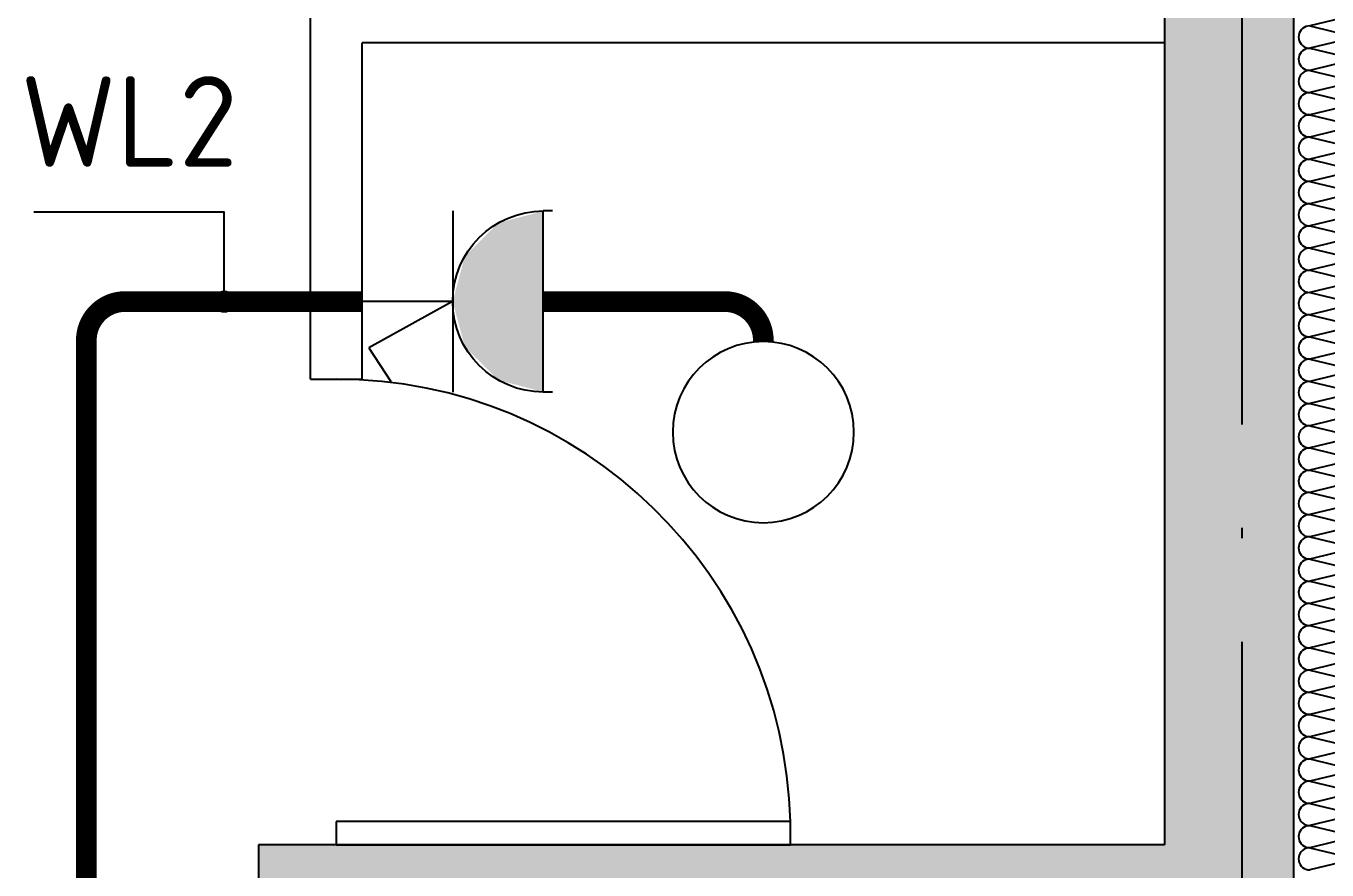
# Model space of a CAD drawing. Extents: x 1129508 to 1196731, y 2982646 to 3009272.
# Drawn here: x 1160469 to 1162982, y 2996265 to 2997896 of the extents above; entities that cross this region are included whole.
import ezdxf
from ezdxf.enums import TextEntityAlignment as Align

# ---------------------------------------------------------------- set-up
doc = ezdxf.new("R2010")
doc.units = 0
doc.header["$LTSCALE"] = 1000
doc.linetypes.add('DOTE', pattern=[2.42, 2, -0.2, 0.02, -0.2])
for name, color, linetype in [('COLUMN', 2, 'Continuous'), ('DIM-照明', 7, 'Continuous'), ('DOTE', 8, 'DOTE'), ('E-LINE', 83, 'Continuous'), ('EQUIP-插座', 3, 'Continuous'), ('EQUIP-照明', 3, 'Continuous'), ('PUB_HATCH', 8, 'Continuous'), ('WALL', 2, 'Continuous'), ('WINDOW', 4, 'Continuous'), ('WIRE-照明', 1, 'Continuous')]:
    doc.layers.add(name, color=color, linetype=linetype)
doc.styles.add('_TEL_DIM', font='SIMPLEX', dxfattribs={"width": 0.8, "height": 3.5, "bigfont": 'HZTXT'})
doc.styles.add('CADReader_TextStyle', font='tssdeng.shx', dxfattribs={"height": 0.2, "bigfont": 'gbcbig.shx'})
doc.styles.get("Standard").update_dxf_attribs({"font": 'simplex.shx', "bigfont": 'gbcbig.shx'})

# ---------------------------------------------------------------- blocks, each defined once
blk = doc.blocks.new('$equip$00001147')
blk.add_circle((0, 0), 0.5)
at = {"flags": 9}
blk.add_attdef('A', (0, 0), '', height=0.00002, dxfattribs=at)
blk = doc.blocks.new('$equip_U$00000132(PC-202208021735)')
for p, q in [((-0.5, 1.05), (-0.5, 1)), ((0.5, 1.05), (0.5, 1)), ((-0.5, 1), (0.5, 1)), ((0.5, 0.5), (-0.5, 0.5)), ((0, 0.4995), (-0.2551, 0.0369)), ((0, 0.5), (0, 0)), ((-0.2551, 0.0369), (-0.4414, 0.1579))]:
    blk.add_line(p, q)
blk.add_arc((0, 1), 0.5, 180, 0)
for points in [[(0.433, 0.75), (-0.433, 0.75), (0.5, 1), (-0.5, 1)], [(0.25, 0.567), (-0.25, 0.567), (0.433, 0.75), (-0.433, 0.75)], [(0, 0.5), (0, 0.5), (0.25, 0.567), (-0.25, 0.567)]]:
    blk.add_solid(points)
at = {"color": 7, "style": '_TEL_DIM', "flags": 1}
for tag in ['REMARK', 'A']:
    blk.add_attdef(tag, text='', height=0.0000286, dxfattribs=at).set_placement((0, 0), align=Align.MIDDLE_CENTER)
blk = doc.blocks.new('21325465')
at = {"layer": 'DOTE'}
blk.add_line((6302763.1, 288090.3), (6302763.1, 305116.2), dxfattribs=at)
blk = doc.blocks.new('SIPIN1-1-1')
at = {"layer": 'PUB_HATCH'}
h = blk.add_hatch(dxfattribs=at)
h.set_pattern_fill('钢筋混凝土', color=256, scale=50, style=0, pattern_type=2)
h.set_pattern_definition([(45, (0, 0), (-88.3883476, 88.3883476), []), (50, (0, 0), (358.63009, -31.376067), [37.5, -412.5]), (355, (0, 0), (-69.375667, 376.096067), [30, -330]), (100.4514, (29.9, -2.6), (289.25469, 344.71977), [31.870095, -350.571056]), (46.1842, (0, 100), (533.620524, -82.75951), [56.25, -618.75]), (96.6356, (44.47, 93.1), (467.33135, 487.05894), [47.80514, -525.8565]), (351.1842, (0, 100), (467.33097, 487.0593), [45, -495]), (21, (50, 75), (298.453526, -201.309445), [37.5, -412.5]), (326, (50, 75), (121.657666, 362.57502), [30, -330]), (71.4514, (74.87, 58.22), (420.111314, 161.26525), [31.870095, -350.571056]), (37.5, (0, 0), (6.0799277, 166.446927), [0, -326, 0, -335, 0, -331.25]), (7.5, (0, 0), (131.534769, 197.205856), [0, -191, 0, -318.5, 0, -126.25]), (-32.5, (-111.5, 0), (266.911218, -11.277436), [0, -125, 0, -390, 0, -517.5]), (-42.5, (-161.5, 0), (291.593085, 50.052491), [0, -162.5, 0, -259, 0, -367.5])])
h.paths.add_polyline_path([(-274422.7, 2626285.8), (-274422.7, 2623736.1), (-278022.7, 2623736.1), (-278022.7, 2627686.1), (-278222.7, 2627686.1), (-278222.7, 2625036.1), (-281022.7, 2625036.1), (-281022.7, 2628486.1), (-279222.7, 2628486.1), (-279222.7, 2628686.1), (-283022.7, 2628686.1), (-283022.7, 2628486.1), (-281222.7, 2628486.1), (-281222.7, 2625036.1), (-284022.7, 2625036.1), (-284022.7, 2627686.1), (-284222.7, 2627686.1), (-284222.7, 2623736.1), (-287822.7, 2623736.1), (-287822.7, 2626285.8), (-288022.7, 2626285.8), (-288022.7, 2623736.1), (-291622.7, 2623736.1), (-291622.7, 2627086.1), (-291822.7, 2627086.1), (-291822.7, 2625036.1), (-294572.7, 2625036.1), (-294572.7, 2628486.1), (-292822.7, 2628486.1), (-292822.7, 2628686.1), (-294572.7, 2628686.1), (-294572.7, 2630686.1), (-292822.7, 2630686.1), (-292822.7, 2630886.1), (-294572.7, 2630886.1), (-294572.7, 2633336.1), (-294122.7, 2633336.1), (-294122.7, 2633586.1), (-294822.7, 2633586.1), (-294822.7, 2624786.1), (-291872.7, 2624786.1), (-291872.7, 2623486.1), (-283972.7, 2623486.1), (-283972.7, 2624786.1), (-278272.7, 2624786.1), (-278272.7, 2623486.1), (-270372.7, 2623486.1), (-270372.7, 2624786.1), (-267422.7, 2624786.1), (-267422.7, 2633586.1), (-268122.7, 2633586.1), (-268122.7, 2633336.1), (-267672.7, 2633336.1), (-267672.7, 2630886.1), (-269422.7, 2630886.1), (-269422.7, 2630686.1), (-267672.7, 2630686.1), (-267672.7, 2628686.1), (-269422.7, 2628686.1), (-269422.7, 2628486.1), (-267672.7, 2628486.1), (-267672.7, 2625036.1), (-270422.7, 2625036.1), (-270422.7, 2627086.1), (-270622.7, 2627086.1), (-270622.7, 2623736.1), (-274222.7, 2623736.1), (-274222.7, 2626285.8)], flags=0)
at = {"layer": 'COLUMN'}
for points in [[(-267422.7, 2624786.1), (-267422.7, 2633586.1)], [(-267672.7, 2633336.1), (-267672.7, 2630886.1)], [(-267672.7, 2630886.1), (-269422.7, 2630886.1)], [(-269422.7, 2630886.1), (-269422.7, 2630686.1)]]:
    blk.add_lwpolyline(points, dxfattribs=at)
at = {"layer": 'E-LINE', "linetype": 'Continuous'}
for points in [[(-267303.2, 2632489.9), (-267392.4, 2632468.5), (-267303.2, 2632447), (-267392.4, 2632425.6), (-267303.2, 2632404.1), (-267392.4, 2632382.6), (-267303.2, 2632361.2), (-267392.4, 2632339.7), (-267303.2, 2632318.3), (-267392.4, 2632296.8), (-267303.2, 2632275.3), (-267392.4, 2632253.9), (-267303.2, 2632232.4), (-267392.4, 2632211), (-267303.2, 2632189.5), (-267392.4, 2632168.1), (-267303.2, 2632146.6), (-267392.4, 2632125.1), (-267303.2, 2632103.7), (-267392.4, 2632082.2), (-267303.2, 2632060.8), (-267392.4, 2632039.3), (-267303.2, 2632017.8), (-267392.4, 2631996.4), (-267303.2, 2631974.9), (-267392.4, 2631953.5), (-267303.2, 2631932), (-267392.4, 2631910.5), (-267303.2, 2631889.1), (-267392.4, 2631867.6), (-267303.2, 2631846.2), (-267392.4, 2631824.7), (-267303.2, 2631803.2), (-267392.4, 2631781.8), (-267303.2, 2631760.3), (-267392.4, 2631738.9), (-267303.2, 2631717.4), (-267392.4, 2631695.9), (-267303.2, 2631674.5), (-267392.4, 2631653), (-267303.2, 2631631.6), (-267392.4, 2631610.1), (-267303.2, 2631588.7), (-267392.4, 2631567.2), (-267303.2, 2631545.7), (-267392.4, 2631524.3), (-267303.2, 2631502.8), (-267392.4, 2631481.4), (-267303.2, 2631459.9), (-267392.4, 2631438.4), (-267303.2, 2631417), (-267392.4, 2631395.5), (-267303.2, 2631374.1), (-267392.4, 2631352.6), (-267303.2, 2631331.1), (-267392.4, 2631309.7), (-267303.2, 2631288.2), (-267392.4, 2631266.8), (-267303.2, 2631245.3), (-267392.4, 2631223.8), (-267303.2, 2631202.4), (-267392.4, 2631180.9), (-267303.2, 2631159.5), (-267392.4, 2631138), (-267303.2, 2631116.5), (-267392.4, 2631095.1), (-267303.2, 2631073.6), (-267392.4, 2631052.2), (-267303.2, 2631030.7), (-267392.4, 2631009.3), (-267303.2, 2630987.8), (-267392.4, 2630966.3), (-267303.2, 2630944.9), (-267392.4, 2630923.4), (-267303.2, 2630902), (-267392.4, 2630880.5), (-267303.2, 2630859), (-267392.4, 2630837.6)], [(-267392.4, 2632468.5), (-267396.1, 2632468.2), (-267399.7, 2632467.2), (-267403, 2632465.6), (-267406.1, 2632463.5), (-267408.7, 2632460.8), (-267410.9, 2632457.8), (-267412.5, 2632454.4), (-267413.4, 2632450.7), (-267413.7, 2632447), (-267413.4, 2632443.3), (-267412.5, 2632439.7), (-267410.9, 2632436.3), (-267408.7, 2632433.2), (-267406.1, 2632430.6), (-267403, 2632428.4), (-267399.7, 2632426.9), (-267396.1, 2632425.9), (-267392.4, 2632425.6)], [(-267392.4, 2632425.6), (-267396.1, 2632425.2), (-267399.7, 2632424.3), (-267403, 2632422.7), (-267406.1, 2632420.5), (-267408.7, 2632417.9), (-267410.9, 2632414.8), (-267412.5, 2632411.4), (-267413.4, 2632407.8), (-267413.7, 2632404.1), (-267413.4, 2632400.4), (-267412.5, 2632396.8), (-267410.9, 2632393.4), (-267408.7, 2632390.3), (-267406.1, 2632387.7), (-267403, 2632385.5), (-267399.7, 2632383.9), (-267396.1, 2632383), (-267392.4, 2632382.6)], [(-267392.4, 2632382.6), (-267396.1, 2632382.3), (-267399.7, 2632381.3), (-267403, 2632379.8), (-267406.1, 2632377.6), (-267408.7, 2632375), (-267410.9, 2632371.9), (-267412.5, 2632368.5), (-267413.4, 2632364.9), (-267413.7, 2632361.2), (-267413.4, 2632357.5), (-267412.5, 2632353.8), (-267410.9, 2632350.5), (-267408.7, 2632347.4), (-267406.1, 2632344.7), (-267403, 2632342.6), (-267399.7, 2632341), (-267396.1, 2632340.1), (-267392.4, 2632339.7)], [(-267392.4, 2632339.7), (-267396.1, 2632339.4), (-267399.7, 2632338.4), (-267403, 2632336.8), (-267406.1, 2632334.7), (-267408.7, 2632332.1), (-267410.9, 2632329), (-267412.5, 2632325.6), (-267413.4, 2632322), (-267413.7, 2632318.3), (-267413.4, 2632314.5), (-267412.5, 2632310.9), (-267410.9, 2632307.5), (-267408.7, 2632304.5), (-267406.1, 2632301.8), (-267403, 2632299.7), (-267399.7, 2632298.1), (-267396.1, 2632297.1), (-267392.4, 2632296.8)], [(-267392.4, 2632296.8), (-267396.1, 2632296.5), (-267399.7, 2632295.5), (-267403, 2632293.9), (-267406.1, 2632291.8), (-267408.7, 2632289.1), (-267410.9, 2632286.1), (-267412.5, 2632282.7), (-267413.4, 2632279.1), (-267413.7, 2632275.3), (-267413.4, 2632271.6), (-267412.5, 2632268), (-267410.9, 2632264.6), (-267408.7, 2632261.6), (-267406.1, 2632258.9), (-267403, 2632256.8), (-267399.7, 2632255.2), (-267396.1, 2632254.2), (-267392.4, 2632253.9)], [(-267392.4, 2632253.9), (-267396.1, 2632253.6), (-267399.7, 2632252.6), (-267403, 2632251), (-267406.1, 2632248.9), (-267408.7, 2632246.2), (-267410.9, 2632243.2), (-267412.5, 2632239.8), (-267413.4, 2632236.2), (-267413.7, 2632232.4), (-267413.4, 2632228.7), (-267412.5, 2632225.1), (-267410.9, 2632221.7), (-267408.7, 2632218.6), (-267406.1, 2632216), (-267403, 2632213.8), (-267399.7, 2632212.3), (-267396.1, 2632211.3), (-267392.4, 2632211)], [(-267392.4, 2632211), (-267396.1, 2632210.6), (-267399.7, 2632209.7), (-267403, 2632208.1), (-267406.1, 2632205.9), (-267408.7, 2632203.3), (-267410.9, 2632200.2), (-267412.5, 2632196.8), (-267413.4, 2632193.2), (-267413.7, 2632189.5), (-267413.4, 2632185.8), (-267412.5, 2632182.2), (-267410.9, 2632178.8), (-267408.7, 2632175.7), (-267406.1, 2632173.1), (-267403, 2632170.9), (-267399.7, 2632169.3), (-267396.1, 2632168.4), (-267392.4, 2632168.1)], [(-267392.4, 2632168.1), (-267396.1, 2632167.7), (-267399.7, 2632166.8), (-267403, 2632165.2), (-267406.1, 2632163), (-267408.7, 2632160.4), (-267410.9, 2632157.3), (-267412.5, 2632153.9), (-267413.4, 2632150.3), (-267413.7, 2632146.6), (-267413.4, 2632142.9), (-267412.5, 2632139.3), (-267410.9, 2632135.9), (-267408.7, 2632132.8), (-267406.1, 2632130.2), (-267403, 2632128), (-267399.7, 2632126.4), (-267396.1, 2632125.5), (-267392.4, 2632125.1)], [(-267392.4, 2632125.1), (-267396.1, 2632124.8), (-267399.7, 2632123.8), (-267403, 2632122.3), (-267406.1, 2632120.1), (-267408.7, 2632117.5), (-267410.9, 2632114.4), (-267412.5, 2632111), (-267413.4, 2632107.4), (-267413.7, 2632103.7), (-267413.4, 2632099.9), (-267412.5, 2632096.3), (-267410.9, 2632092.9), (-267408.7, 2632089.9), (-267406.1, 2632087.2), (-267403, 2632085.1), (-267399.7, 2632083.5), (-267396.1, 2632082.5), (-267392.4, 2632082.2)], [(-267392.4, 2632082.2), (-267396.1, 2632081.9), (-267399.7, 2632080.9), (-267403, 2632079.3), (-267406.1, 2632077.2), (-267408.7, 2632074.5), (-267410.9, 2632071.5), (-267412.5, 2632068.1), (-267413.4, 2632064.5), (-267413.7, 2632060.8), (-267413.4, 2632057), (-267412.5, 2632053.4), (-267410.9, 2632050), (-267408.7, 2632047), (-267406.1, 2632044.3), (-267403, 2632042.2), (-267399.7, 2632040.6), (-267396.1, 2632039.6), (-267392.4, 2632039.3)], [(-267392.4, 2632039.3), (-267396.1, 2632039), (-267399.7, 2632038), (-267403, 2632036.4), (-267406.1, 2632034.3), (-267408.7, 2632031.6), (-267410.9, 2632028.6), (-267412.5, 2632025.2), (-267413.4, 2632021.6), (-267413.7, 2632017.8), (-267413.4, 2632014.1), (-267412.5, 2632010.5), (-267410.9, 2632007.1), (-267408.7, 2632004), (-267406.1, 2632001.4), (-267403, 2631999.3), (-267399.7, 2631997.7), (-267396.1, 2631996.7), (-267392.4, 2631996.4)], [(-267392.4, 2631996.4), (-267396.1, 2631996.1), (-267399.7, 2631995.1), (-267403, 2631993.5), (-267406.1, 2631991.4), (-267408.7, 2631988.7), (-267410.9, 2631985.6), (-267412.5, 2631982.3), (-267413.4, 2631978.6), (-267413.7, 2631974.9), (-267413.4, 2631971.2), (-267412.5, 2631967.6), (-267410.9, 2631964.2), (-267408.7, 2631961.1), (-267406.1, 2631958.5), (-267403, 2631956.3), (-267399.7, 2631954.8), (-267396.1, 2631953.8), (-267392.4, 2631953.5)], [(-267392.4, 2631953.5), (-267396.1, 2631953.1), (-267399.7, 2631952.2), (-267403, 2631950.6), (-267406.1, 2631948.4), (-267408.7, 2631945.8), (-267410.9, 2631942.7), (-267412.5, 2631939.3), (-267413.4, 2631935.7), (-267413.7, 2631932), (-267413.4, 2631928.3), (-267412.5, 2631924.7), (-267410.9, 2631921.3), (-267408.7, 2631918.2), (-267406.1, 2631915.6), (-267403, 2631913.4), (-267399.7, 2631911.8), (-267396.1, 2631910.9), (-267392.4, 2631910.5)], [(-267392.4, 2631910.5), (-267396.1, 2631910.2), (-267399.7, 2631909.2), (-267403, 2631907.7), (-267406.1, 2631905.5), (-267408.7, 2631902.9), (-267410.9, 2631899.8), (-267412.5, 2631896.4), (-267413.4, 2631892.8), (-267413.7, 2631889.1), (-267413.4, 2631885.4), (-267412.5, 2631881.7), (-267410.9, 2631878.4), (-267408.7, 2631875.3), (-267406.1, 2631872.6), (-267403, 2631870.5), (-267399.7, 2631868.9), (-267396.1, 2631867.9), (-267392.4, 2631867.6)], [(-267392.4, 2631867.6), (-267396.1, 2631867.3), (-267399.7, 2631866.3), (-267403, 2631864.7), (-267406.1, 2631862.6), (-267408.7, 2631860), (-267410.9, 2631856.9), (-267412.5, 2631853.5), (-267413.4, 2631849.9), (-267413.7, 2631846.2), (-267413.4, 2631842.4), (-267412.5, 2631838.8), (-267410.9, 2631835.4), (-267408.7, 2631832.4), (-267406.1, 2631829.7), (-267403, 2631827.6), (-267399.7, 2631826), (-267396.1, 2631825), (-267392.4, 2631824.7)], [(-267392.4, 2631824.7), (-267396.1, 2631824.4), (-267399.7, 2631823.4), (-267403, 2631821.8), (-267406.1, 2631819.7), (-267408.7, 2631817), (-267410.9, 2631814), (-267412.5, 2631810.6), (-267413.4, 2631807), (-267413.7, 2631803.2), (-267413.4, 2631799.5), (-267412.5, 2631795.9), (-267410.9, 2631792.5), (-267408.7, 2631789.5), (-267406.1, 2631786.8), (-267403, 2631784.7), (-267399.7, 2631783.1), (-267396.1, 2631782.1), (-267392.4, 2631781.8)], [(-267392.4, 2631781.8), (-267396.1, 2631781.5), (-267399.7, 2631780.5), (-267403, 2631778.9), (-267406.1, 2631776.8), (-267408.7, 2631774.1), (-267410.9, 2631771.1), (-267412.5, 2631767.7), (-267413.4, 2631764.1), (-267413.7, 2631760.3), (-267413.4, 2631756.6), (-267412.5, 2631753), (-267410.9, 2631749.6), (-267408.7, 2631746.5), (-267406.1, 2631743.9), (-267403, 2631741.7), (-267399.7, 2631740.2), (-267396.1, 2631739.2), (-267392.4, 2631738.9)], [(-267392.4, 2631738.9), (-267396.1, 2631738.5), (-267399.7, 2631737.6), (-267403, 2631736), (-267406.1, 2631733.8), (-267408.7, 2631731.2), (-267410.9, 2631728.1), (-267412.5, 2631724.7), (-267413.4, 2631721.1), (-267413.7, 2631717.4), (-267413.4, 2631713.7), (-267412.5, 2631710.1), (-267410.9, 2631706.7), (-267408.7, 2631703.6), (-267406.1, 2631701), (-267403, 2631698.8), (-267399.7, 2631697.2), (-267396.1, 2631696.3), (-267392.4, 2631695.9)], [(-267392.4, 2631695.9), (-267396.1, 2631695.6), (-267399.7, 2631694.7), (-267403, 2631693.1), (-267406.1, 2631690.9), (-267408.7, 2631688.3), (-267410.9, 2631685.2), (-267412.5, 2631681.8), (-267413.4, 2631678.2), (-267413.7, 2631674.5), (-267413.4, 2631670.8), (-267412.5, 2631667.1), (-267410.9, 2631663.8), (-267408.7, 2631660.7), (-267406.1, 2631658), (-267403, 2631655.9), (-267399.7, 2631654.3), (-267396.1, 2631653.4), (-267392.4, 2631653)], [(-267392.4, 2631653), (-267396.1, 2631652.7), (-267399.7, 2631651.7), (-267403, 2631650.2), (-267406.1, 2631648), (-267408.7, 2631645.4), (-267410.9, 2631642.3), (-267412.5, 2631638.9), (-267413.4, 2631635.3), (-267413.7, 2631631.6), (-267413.4, 2631627.8), (-267412.5, 2631624.2), (-267410.9, 2631620.8), (-267408.7, 2631617.8), (-267406.1, 2631615.1), (-267403, 2631613), (-267399.7, 2631611.4), (-267396.1, 2631610.4), (-267392.4, 2631610.1)], [(-267392.4, 2631610.1), (-267396.1, 2631609.8), (-267399.7, 2631608.8), (-267403, 2631607.2), (-267406.1, 2631605.1), (-267408.7, 2631602.4), (-267410.9, 2631599.4), (-267412.5, 2631596), (-267413.4, 2631592.4), (-267413.7, 2631588.7), (-267413.4, 2631584.9), (-267412.5, 2631581.3), (-267410.9, 2631577.9), (-267408.7, 2631574.9), (-267406.1, 2631572.2), (-267403, 2631570.1), (-267399.7, 2631568.5), (-267396.1, 2631567.5), (-267392.4, 2631567.2)], [(-267392.4, 2631567.2), (-267396.1, 2631566.9), (-267399.7, 2631565.9), (-267403, 2631564.3), (-267406.1, 2631562.2), (-267408.7, 2631559.5), (-267410.9, 2631556.5), (-267412.5, 2631553.1), (-267413.4, 2631549.5), (-267413.7, 2631545.7), (-267413.4, 2631542), (-267412.5, 2631538.4), (-267410.9, 2631535), (-267408.7, 2631531.9), (-267406.1, 2631529.3), (-267403, 2631527.1), (-267399.7, 2631525.6), (-267396.1, 2631524.6), (-267392.4, 2631524.3)], [(-267392.4, 2631524.3), (-267396.1, 2631523.9), (-267399.7, 2631523), (-267403, 2631521.4), (-267406.1, 2631519.3), (-267408.7, 2631516.6), (-267410.9, 2631513.5), (-267412.5, 2631510.2), (-267413.4, 2631506.5), (-267413.7, 2631502.8), (-267413.4, 2631499.1), (-267412.5, 2631495.5), (-267410.9, 2631492.1), (-267408.7, 2631489), (-267406.1, 2631486.4), (-267403, 2631484.2), (-267399.7, 2631482.6), (-267396.1, 2631481.7), (-267392.4, 2631481.4)], [(-267392.4, 2631481.4), (-267396.1, 2631481), (-267399.7, 2631480.1), (-267403, 2631478.5), (-267406.1, 2631476.3), (-267408.7, 2631473.7), (-267410.9, 2631470.6), (-267412.5, 2631467.2), (-267413.4, 2631463.6), (-267413.7, 2631459.9), (-267413.4, 2631456.2), (-267412.5, 2631452.6), (-267410.9, 2631449.2), (-267408.7, 2631446.1), (-267406.1, 2631443.5), (-267403, 2631441.3), (-267399.7, 2631439.7), (-267396.1, 2631438.8), (-267392.4, 2631438.4)], [(-267392.4, 2631438.4), (-267396.1, 2631438.1), (-267399.7, 2631437.1), (-267403, 2631435.6), (-267406.1, 2631433.4), (-267408.7, 2631430.8), (-267410.9, 2631427.7), (-267412.5, 2631424.3), (-267413.4, 2631420.7), (-267413.7, 2631417), (-267413.4, 2631413.3), (-267412.5, 2631409.6), (-267410.9, 2631406.2), (-267408.7, 2631403.2), (-267406.1, 2631400.5), (-267403, 2631398.4), (-267399.7, 2631396.8), (-267396.1, 2631395.8), (-267392.4, 2631395.5)], [(-267392.4, 2631395.5), (-267396.1, 2631395.2), (-267399.7, 2631394.2), (-267403, 2631392.6), (-267406.1, 2631390.5), (-267408.7, 2631387.9), (-267410.9, 2631384.8), (-267412.5, 2631381.4), (-267413.4, 2631377.8), (-267413.7, 2631374.1), (-267413.4, 2631370.3), (-267412.5, 2631366.7), (-267410.9, 2631363.3), (-267408.7, 2631360.3), (-267406.1, 2631357.6), (-267403, 2631355.5), (-267399.7, 2631353.9), (-267396.1, 2631352.9), (-267392.4, 2631352.6)], [(-267392.4, 2631352.6), (-267396.1, 2631352.3), (-267399.7, 2631351.3), (-267403, 2631349.7), (-267406.1, 2631347.6), (-267408.7, 2631344.9), (-267410.9, 2631341.9), (-267412.5, 2631338.5), (-267413.4, 2631334.9), (-267413.7, 2631331.1), (-267413.4, 2631327.4), (-267412.5, 2631323.8), (-267410.9, 2631320.4), (-267408.7, 2631317.3), (-267406.1, 2631314.7), (-267403, 2631312.6), (-267399.7, 2631311), (-267396.1, 2631310), (-267392.4, 2631309.7)], [(-267392.4, 2631309.7), (-267396.1, 2631309.4), (-267399.7, 2631308.4), (-267403, 2631306.8), (-267406.1, 2631304.7), (-267408.7, 2631302), (-267410.9, 2631299), (-267412.5, 2631295.6), (-267413.4, 2631291.9), (-267413.7, 2631288.2), (-267413.4, 2631284.5), (-267412.5, 2631280.9), (-267410.9, 2631277.5), (-267408.7, 2631274.4), (-267406.1, 2631271.8), (-267403, 2631269.6), (-267399.7, 2631268.1), (-267396.1, 2631267.1), (-267392.4, 2631266.8)], [(-267392.4, 2631266.8), (-267396.1, 2631266.4), (-267399.7, 2631265.5), (-267403, 2631263.9), (-267406.1, 2631261.7), (-267408.7, 2631259.1), (-267410.9, 2631256), (-267412.5, 2631252.6), (-267413.4, 2631249), (-267413.7, 2631245.3), (-267413.4, 2631241.6), (-267412.5, 2631238), (-267410.9, 2631234.6), (-267408.7, 2631231.5), (-267406.1, 2631228.9), (-267403, 2631226.7), (-267399.7, 2631225.1), (-267396.1, 2631224.2), (-267392.4, 2631223.8)], [(-267392.4, 2631223.8), (-267396.1, 2631223.5), (-267399.7, 2631222.6), (-267403, 2631221), (-267406.1, 2631218.8), (-267408.7, 2631216.2), (-267410.9, 2631213.1), (-267412.5, 2631209.7), (-267413.4, 2631206.1), (-267413.7, 2631202.4), (-267413.4, 2631198.7), (-267412.5, 2631195), (-267410.9, 2631191.7), (-267408.7, 2631188.6), (-267406.1, 2631185.9), (-267403, 2631183.8), (-267399.7, 2631182.2), (-267396.1, 2631181.3), (-267392.4, 2631180.9)], [(-267392.4, 2631180.9), (-267396.1, 2631180.6), (-267399.7, 2631179.6), (-267403, 2631178.1), (-267406.1, 2631175.9), (-267408.7, 2631173.3), (-267410.9, 2631170.2), (-267412.5, 2631166.8), (-267413.4, 2631163.2), (-267413.7, 2631159.5), (-267413.4, 2631155.7), (-267412.5, 2631152.1), (-267410.9, 2631148.7), (-267408.7, 2631145.7), (-267406.1, 2631143), (-267403, 2631140.9), (-267399.7, 2631139.3), (-267396.1, 2631138.3), (-267392.4, 2631138)], [(-267392.4, 2631138), (-267396.1, 2631137.7), (-267399.7, 2631136.7), (-267403, 2631135.1), (-267406.1, 2631133), (-267408.7, 2631130.3), (-267410.9, 2631127.3), (-267412.5, 2631123.9), (-267413.4, 2631120.3), (-267413.7, 2631116.5), (-267413.4, 2631112.8), (-267412.5, 2631109.2), (-267410.9, 2631105.8), (-267408.7, 2631102.8), (-267406.1, 2631100.1), (-267403, 2631098), (-267399.7, 2631096.4), (-267396.1, 2631095.4), (-267392.4, 2631095.1)], [(-267392.4, 2631095.1), (-267396.1, 2631094.8), (-267399.7, 2631093.8), (-267403, 2631092.2), (-267406.1, 2631090.1), (-267408.7, 2631087.4), (-267410.9, 2631084.4), (-267412.5, 2631081), (-267413.4, 2631077.4), (-267413.7, 2631073.6), (-267413.4, 2631069.9), (-267412.5, 2631066.3), (-267410.9, 2631062.9), (-267408.7, 2631059.8), (-267406.1, 2631057.2), (-267403, 2631055), (-267399.7, 2631053.5), (-267396.1, 2631052.5), (-267392.4, 2631052.2)], [(-267392.4, 2631052.2), (-267396.1, 2631051.8), (-267399.7, 2631050.9), (-267403, 2631049.3), (-267406.1, 2631047.2), (-267408.7, 2631044.5), (-267410.9, 2631041.4), (-267412.5, 2631038.1), (-267413.4, 2631034.4), (-267413.7, 2631030.7), (-267413.4, 2631027), (-267412.5, 2631023.4), (-267410.9, 2631020), (-267408.7, 2631016.9), (-267406.1, 2631014.3), (-267403, 2631012.1), (-267399.7, 2631010.5), (-267396.1, 2631009.6), (-267392.4, 2631009.3)], [(-267392.4, 2631009.3), (-267396.1, 2631008.9), (-267399.7, 2631008), (-267403, 2631006.4), (-267406.1, 2631004.2), (-267408.7, 2631001.6), (-267410.9, 2630998.5), (-267412.5, 2630995.1), (-267413.4, 2630991.5), (-267413.7, 2630987.8), (-267413.4, 2630984.1), (-267412.5, 2630980.5), (-267410.9, 2630977.1), (-267408.7, 2630974), (-267406.1, 2630971.4), (-267403, 2630969.2), (-267399.7, 2630967.6), (-267396.1, 2630966.7), (-267392.4, 2630966.3)], [(-267392.4, 2630966.3), (-267396.1, 2630966), (-267399.7, 2630965), (-267403, 2630963.5), (-267406.1, 2630961.3), (-267408.7, 2630958.7), (-267410.9, 2630955.6), (-267412.5, 2630952.2), (-267413.4, 2630948.6), (-267413.7, 2630944.9), (-267413.4, 2630941.1), (-267412.5, 2630937.5), (-267410.9, 2630934.1), (-267408.7, 2630931.1), (-267406.1, 2630928.4), (-267403, 2630926.3), (-267399.7, 2630924.7), (-267396.1, 2630923.7), (-267392.4, 2630923.4)], [(-267392.4, 2630923.4), (-267396.1, 2630923.1), (-267399.7, 2630922.1), (-267403, 2630920.5), (-267406.1, 2630918.4), (-267408.7, 2630915.8), (-267410.9, 2630912.7), (-267412.5, 2630909.3), (-267413.4, 2630905.7), (-267413.7, 2630902), (-267413.4, 2630898.2), (-267412.5, 2630894.6), (-267410.9, 2630891.2), (-267408.7, 2630888.2), (-267406.1, 2630885.5), (-267403, 2630883.4), (-267399.7, 2630881.8), (-267396.1, 2630880.8), (-267392.4, 2630880.5)], [(-267392.4, 2630880.5), (-267396.1, 2630880.2), (-267399.7, 2630879.2), (-267403, 2630877.6), (-267406.1, 2630875.5), (-267408.7, 2630872.8), (-267410.9, 2630869.8), (-267412.5, 2630866.4), (-267413.4, 2630862.8), (-267413.7, 2630859), (-267413.4, 2630855.3), (-267412.5, 2630851.7), (-267410.9, 2630848.3), (-267408.7, 2630845.2), (-267406.1, 2630842.6), (-267403, 2630840.5), (-267399.7, 2630838.9), (-267396.1, 2630837.9), (-267392.4, 2630837.6)]]:
    blk.add_lwpolyline(points, dxfattribs=at)
at = {"layer": 'WALL'}
for points in [[(-267672.7, 2633336.1), (-267672.7, 2632436.2)], [(-267672.7, 2632436.2), (-267672.7, 2632436.2)], [(-267672.7, 2632436.2), (-267672.7, 2630886.1)], [(-267672.7, 2632436.2), (-267672.7, 2632436.2)]]:
    blk.add_lwpolyline(points, dxfattribs=at)
at = {"layer": 'WALL', "color": 30}
for points in [[(-269322.7, 2631786.1), (-269322.7, 2632536.2)], [(-267672.7, 2632436.2), (-269222.7, 2632436.2)], [(-269222.7, 2631786.1), (-269222.7, 2632436.2)], [(-269322.7, 2631786.1), (-269222.7, 2631786.1)]]:
    blk.add_lwpolyline(points, dxfattribs=at)
at = {"layer": 'WINDOW', "linetype": 'Continuous'}
blk.add_lwpolyline([(-269272.7, 2630931.1), (-269272.7, 2630886.1), (-268395.2, 2630886.1), (-268395.2, 2630931.1), (-269272.7, 2630931.1)], dxfattribs=at)
blk.add_arc((-269272.7, 2630908.6), 877.5, 1.4693, 90, dxfattribs=at)
at = {"layer": 'DOTE'}
blk.add_blockref('21325465', (-6570285.7, 2333928.3), dxfattribs=at)

msp = doc.modelspace()

# ---------------------------------------------------------------- linework, layer by layer
at = {"layer": 'DIM-照明', "linetype": 'Continuous'}
msp.add_lwpolyline([(1160852.1, 2997363.2), (1160852.1, 2997536.2), (1160484.3, 2997536.2)], dxfattribs=at)
msp.add_circle((1160852.1, 2997363.2), 20, dxfattribs=at)
at = {"layer": 'WIRE-照明', "const_width": 40}
for points in [[(1161118.4, 2997363.2), (1160660.7, 2997363.2, 0.414214), (1160585.7, 2997288.2), (1160585.7, 2995211.3)], [(1161468.4, 2997363.2), (1161818.4, 2997363.2, -0.414214), (1161893.4, 2997288.2), (1161893.4, 2997285.8)]]:
    msp.add_lwpolyline(points, format="xyb", dxfattribs=at)

# ---------------------------------------------------------------- block references
msp.add_blockref('SIPIN1-1-1', (1430341.1, 365427.2))
at = {"layer": 'EQUIP-插座', "xscale": -350, "yscale": 350, "zscale": 350, "rotation": 270}
msp.add_blockref('$equip_U$00000132(PC-202208021735)', (1161118.4, 2997363.2), dxfattribs=at)
at = {"layer": 'EQUIP-照明', "xscale": -350, "yscale": 350, "zscale": 350}
msp.add_blockref('$equip$00001147', (1161893.4, 2997110.8), dxfattribs=at)

# ---------------------------------------------------------------- texts
at = {"layer": 'DIM-照明', "style": 'CADReader_TextStyle'}
msp.add_text('WL2', height=175, dxfattribs=at).set_placement((1160668.2, 2997798.7), align=Align.TOP_CENTER)

doc.saveas('drawing.dxf')
